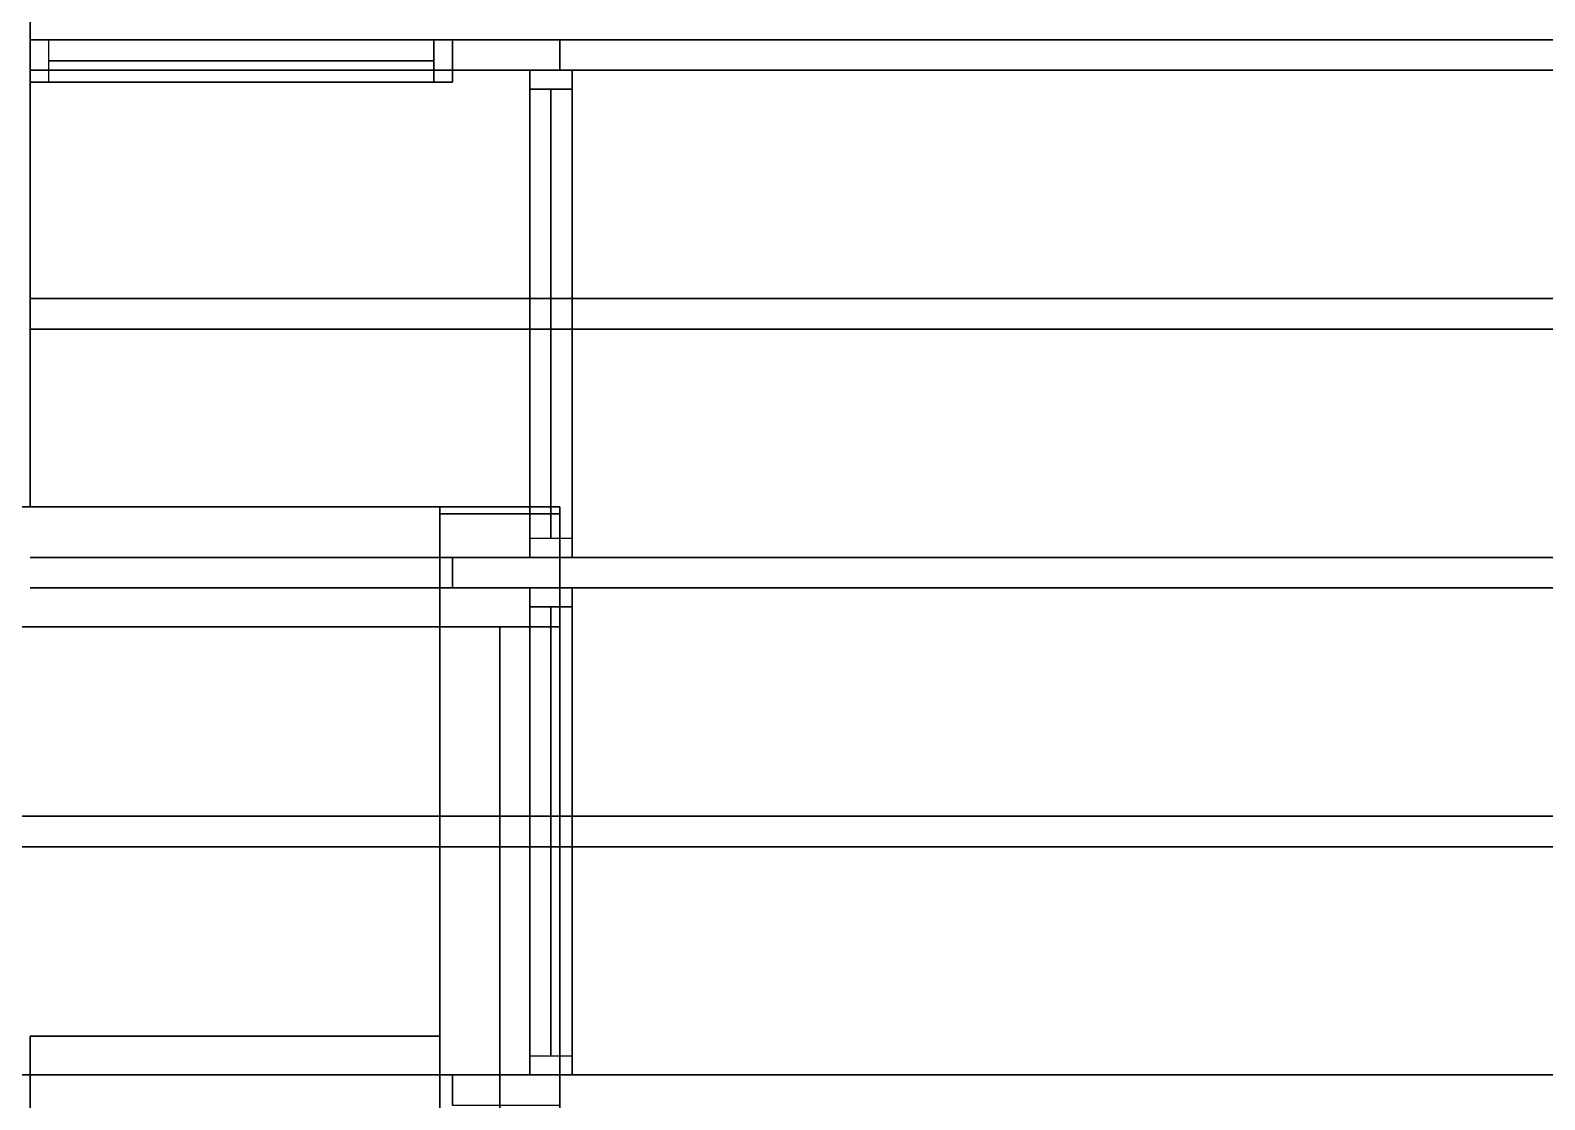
# Model space of a CAD drawing. Header units: millimetres. Extents: x 1429 to 3422, y 966 to 3043.
# Drawn here: x 2759.8 to 3081.5, y 2476.6 to 2703.9 of the extents above; entities that cross this region are included whole.
import ezdxf

# ---------------------------------------------------------------- set-up
doc = ezdxf.new("R2010")
doc.units = ezdxf.units.MM
doc.header["$MEASUREMENT"] = 0
for name, color, linetype in [('3D_BASE HORMIGON', 7, 'Continuous'), ('3D_CARPINTER_A', 7, 'Continuous'), ('3D_MURO', 1, 'Continuous'), ('3D_PILARES', 2, 'Continuous'), ('3D_PISO', 7, 'Continuous'), ('3D_PUERTAS', 33, 'Continuous'), ('3D_VIDRIO', 131, 'Continuous'), ('3D_VIGAS', 5, 'Continuous')]:
    doc.layers.add(name, color=color, linetype=linetype)

msp = doc.modelspace()

# ---------------------------------------------------------------- linework, layer by layer
at = {"layer": '3D_BASE HORMIGON'}
for p, q in [((2846.79, 2602.63, 270), (2846.79, 2602.63, 90)), ((2846.79, 2601.88, 270), (2846.79, 2601.88, 90)), ((2846.79, 2601.13, 270), (2846.79, 2601.13, 90)), ((2859.54, 2601.13, 270), (2859.54, 2601.13, 90)), ((2872.29, 2602.63, 180), (2872.29, 2602.63)), ((2872.29, 2601.13, 270), (2872.29, 2601.13, 90)), ((2846.79, 2577.13, 180), (2846.79, 2577.13, 210)), ((2872.29, 2577.13, 210), (2846.79, 2577.13, 210)), ((2872.29, 2577.13, 180), (2846.79, 2577.13, 180)), ((2846.79, 2577.13, 195), (2872.29, 2577.13, 195)), ((2859.54, 2577.13, 180), (2859.54, 2577.13, 210)), ((2872.29, 2577.13, 210), (2872.29, 2577.13, 180)), ((2872.29, 2477.88, 270), (2872.29, 2477.88, 90))]:
    msp.add_line(p, q, dxfattribs=at)
for points in [[(3422.29, 3042.63), (3422.29, 2354.63), (2872.29, 2354.63), (2872.29, 2601.13), (2846.79, 2601.13), (2846.79, 2602.63), (2534.29, 2602.63), (2534.29, 2822.63), (2734.29, 2822.63), (2734.29, 3042.63), (3422.29, 3042.63)], [(2872.29, 2602.63), (2872.29, 1914.63), (2322.29, 1914.63), (2322.29, 2161.13), (2296.79, 2161.13), (2296.79, 2162.63), (1984.29, 2162.63), (1984.29, 2382.63), (2184.29, 2382.63), (2184.29, 2602.63), (2872.29, 2602.63)], [(2872.29, 2602.63), (2184.29, 2602.63)], [(2184.29, 2602.63), (2872.29, 2602.63)], [(2184.29, 2602.63), (2872.29, 2602.63)], [(2846.79, 2602.63), (2534.29, 2602.63)], [(2534.29, 2602.63), (2846.79, 2602.63)], [(2846.79, 2602.63), (2534.29, 2602.63)], [(2846.79, 2601.13), (2846.79, 2602.63)], [(2846.79, 2602.63), (2846.79, 2601.13)], [(2846.79, 2601.13), (2846.79, 2602.63)], [(2872.29, 2601.13), (2846.79, 2601.13)], [(2846.79, 2601.13), (2872.29, 2601.13)], [(2872.29, 2601.13), (2846.79, 2601.13)], [(2872.29, 2602.63), (2872.29, 1914.63)], [(2872.29, 1914.63), (2872.29, 2602.63)], [(2872.29, 2602.63), (2872.29, 1914.63)], [(2872.29, 2354.63), (2872.29, 2601.13)], [(2872.29, 2601.13), (2872.29, 2354.63)], [(2872.29, 2354.63), (2872.29, 2601.13)], [(2846.79, 2577.13), (2846.79, 1914.63)], [(2872.29, 2577.13), (2872.29, 1914.63)]]:
    msp.add_lwpolyline(points, dxfattribs=at)
for points in [[(2846.79, 2577.13, 180), (2846.79, 2245.88, 180), (2846.79, 1914.63, 180)], [(2846.79, 1914.63, 210), (2846.79, 2245.88, 210), (2846.79, 2577.13, 210)], [(2859.54, 2577.13, 210), (2859.54, 2245.88, 210), (2859.54, 1914.63, 210)], [(2859.54, 1914.63, 180), (2859.54, 2245.88, 180), (2859.54, 2577.13, 180)], [(2872.29, 1914.63, 210), (2872.29, 2245.88, 210), (2872.29, 2577.13, 210)], [(2872.29, 2577.13, 180), (2872.29, 2245.88, 180), (2872.29, 1914.63, 180)]]:
    msp.add_open_spline(points, degree=2, dxfattribs=at)
at = {"layer": '3D_CARPINTER_A'}
for p, q in [((2865.89, 2695.38, 540), (2874.89, 2695.38, 540)), ((2874.89, 2695.38, 300), (2865.89, 2695.38, 300)), ((2865.89, 2691.38, 536), (2874.89, 2691.38, 536)), ((2874.89, 2691.38, 304), (2865.89, 2691.38, 304)), ((2874.89, 2595.88, 304), (2865.89, 2595.88, 304)), ((2874.89, 2595.88, 536), (2865.89, 2595.88, 536)), ((2874.89, 2591.88, 540), (2865.89, 2591.88, 540)), ((2874.89, 2591.88, 300), (2865.89, 2591.88, 300)), ((2865.89, 2585.38, 540), (2874.89, 2585.38, 540)), ((2874.89, 2585.38, 300), (2865.89, 2585.38, 300)), ((2865.89, 2581.38, 536), (2874.89, 2581.38, 536)), ((2874.89, 2581.38, 304), (2865.89, 2581.38, 304)), ((2874.89, 2485.88, 304), (2865.89, 2485.88, 304)), ((2874.89, 2485.88, 536), (2865.89, 2485.88, 536)), ((2874.89, 2481.88, 540), (2865.89, 2481.88, 540)), ((2874.89, 2481.88, 300), (2865.89, 2481.88, 300))]:
    msp.add_line(p, q, dxfattribs=at)
for points, degree in [([(2849.49, 2701.88, 618.13), (2814.99, 2701.88, 618.13), (2794.29, 2701.88, 618.13), (2759.79, 2701.88, 618.13)], 3), ([(2759.79, 2701.88, 540), (2794.29, 2701.88, 540), (2814.99, 2701.88, 540), (2849.49, 2701.88, 540)], 3), ([(2759.79, 2701.88, 618.13), (2759.79, 2701.88, 538.13), (2759.79, 2701.88, 620), (2759.79, 2701.88, 540)], 3), ([(2759.79, 2692.88, 618.13), (2759.79, 2695.88, 618.13), (2759.79, 2698.88, 618.13), (2759.79, 2701.88, 618.13)], 3), ([(2759.79, 2692.88, 540), (2759.79, 2695.88, 540), (2759.79, 2698.88, 540), (2759.79, 2701.88, 540)], 3), ([(2849.49, 2701.88, 540), (2814.99, 2701.88, 540), (2794.29, 2701.88, 540), (2759.79, 2701.88, 540)], 3), ([(2759.79, 2701.88, 300), (2794.29, 2701.88, 300), (2814.99, 2701.88, 300), (2849.49, 2701.88, 300)], 3), ([(2759.79, 2701.88, 540), (2759.79, 2701.88, 460), (2759.79, 2701.88, 380), (2759.79, 2701.88, 300)], 3), ([(2759.79, 2692.88, 540), (2759.79, 2695.88, 540), (2759.79, 2698.88, 540), (2759.79, 2701.88, 540)], 3), ([(2759.79, 2692.88, 300), (2759.79, 2695.88, 300), (2759.79, 2698.88, 300), (2759.79, 2701.88, 300)], 3), ([(2845.55, 2701.88, 614.26), (2814.66, 2701.88, 614.26), (2794.61, 2701.88, 614.26), (2763.73, 2701.88, 614.26)], 3), ([(2763.73, 2701.88, 543.87), (2794.61, 2701.88, 543.87), (2814.66, 2701.88, 543.87), (2845.55, 2701.88, 543.87)], 3), ([(2763.73, 2701.88, 614.26), (2763.73, 2701.88, 542.05), (2763.73, 2701.88, 616.07), (2763.73, 2701.88, 543.87)], 3), ([(2763.73, 2692.88, 543.87), (2763.73, 2695.88, 543.87), (2763.73, 2698.88, 543.87), (2763.73, 2701.88, 543.87)], 3), ([(2763.73, 2692.88, 614.26), (2763.73, 2695.88, 614.26), (2763.73, 2698.88, 614.26), (2763.73, 2701.88, 614.26)], 3), ([(2845.55, 2701.88, 536), (2814.66, 2701.88, 536), (2794.61, 2701.88, 536), (2763.73, 2701.88, 536)], 3), ([(2763.73, 2701.88, 304), (2794.61, 2701.88, 304), (2814.66, 2701.88, 304), (2845.55, 2701.88, 304)], 3), ([(2763.73, 2701.88, 536), (2763.73, 2701.88, 458.67), (2763.73, 2701.88, 381.33), (2763.73, 2701.88, 304)], 3), ([(2763.73, 2692.88, 304), (2763.73, 2695.88, 304), (2763.73, 2698.88, 304), (2763.73, 2701.88, 304)], 3), ([(2763.73, 2692.88, 536), (2763.73, 2695.88, 536), (2763.73, 2698.88, 536), (2763.73, 2701.88, 536)], 3), ([(2845.55, 2701.88, 543.87), (2845.55, 2701.88, 616.07), (2845.55, 2701.88, 542.05), (2845.55, 2701.88, 614.26)], 3), ([(2845.55, 2701.88, 614.26), (2845.55, 2698.88, 614.26), (2845.55, 2695.88, 614.26), (2845.55, 2692.88, 614.26)], 3), ([(2845.55, 2692.88, 543.87), (2845.55, 2695.88, 543.87), (2845.55, 2698.88, 543.87), (2845.55, 2701.88, 543.87)], 3), ([(2845.55, 2701.88, 304), (2845.55, 2701.88, 381.33), (2845.55, 2701.88, 458.67), (2845.55, 2701.88, 536)], 3), ([(2845.55, 2701.88, 536), (2845.55, 2698.88, 536), (2845.55, 2695.88, 536), (2845.55, 2692.88, 536)], 3), ([(2845.55, 2692.88, 304), (2845.55, 2695.88, 304), (2845.55, 2698.88, 304), (2845.55, 2701.88, 304)], 3), ([(2849.49, 2701.88, 540), (2849.49, 2701.88, 620), (2849.49, 2701.88, 538.13), (2849.49, 2701.88, 618.13)], 3), ([(2849.49, 2701.88, 618.13), (2849.49, 2698.88, 618.13), (2849.49, 2695.88, 618.13), (2849.49, 2692.88, 618.13)], 3), ([(2849.49, 2692.88, 540), (2849.49, 2695.88, 540), (2849.49, 2698.88, 540), (2849.49, 2701.88, 540)], 3), ([(2849.49, 2701.88, 300), (2849.49, 2701.88, 380), (2849.49, 2701.88, 460), (2849.49, 2701.88, 540)], 3), ([(2849.49, 2701.88, 540), (2849.49, 2698.88, 540), (2849.49, 2695.88, 540), (2849.49, 2692.88, 540)], 3), ([(2849.49, 2692.88, 300), (2849.49, 2695.88, 300), (2849.49, 2698.88, 300), (2849.49, 2701.88, 300)], 3), ([(2865.89, 2695.38, 618.13), (2865.89, 2660.88, 618.13), (2865.89, 2626.38, 618.13), (2865.89, 2591.88, 618.13)], 3), ([(2865.89, 2695.38, 540), (2865.89, 2695.38, 620), (2865.89, 2695.38, 538.13), (2865.89, 2695.38, 618.13)], 3), ([(2865.89, 2591.88, 540), (2865.89, 2626.38, 540), (2865.89, 2660.88, 540), (2865.89, 2695.38, 540)], 3), ([(2865.89, 2695.38, 618.13), (2868.89, 2695.38, 618.13), (2871.89, 2695.38, 618.13), (2874.89, 2695.38, 618.13)], 3), ([(2874.89, 2695.38, 540), (2871.89, 2695.38, 540), (2868.89, 2695.38, 540), (2865.89, 2695.38, 540)], 3), ([(2865.89, 2695.38, 540), (2865.89, 2643.63, 540), (2865.89, 2591.88, 540)], 2), ([(2865.89, 2695.38, 300), (2865.89, 2695.38, 420), (2865.89, 2695.38, 540)], 2), ([(2865.89, 2591.88, 300), (2865.89, 2643.63, 300), (2865.89, 2695.38, 300)], 2), ([(2874.89, 2695.38, 618.13), (2874.89, 2660.88, 618.13), (2874.89, 2626.38, 618.13), (2874.89, 2591.88, 618.13)], 3), ([(2874.89, 2591.88, 540), (2874.89, 2626.38, 540), (2874.89, 2660.88, 540), (2874.89, 2695.38, 540)], 3), ([(2874.89, 2695.38, 540), (2874.89, 2695.38, 620), (2874.89, 2695.38, 538.13), (2874.89, 2695.38, 618.13)], 3), ([(2874.89, 2695.38, 540), (2874.89, 2643.63, 540), (2874.89, 2591.88, 540)], 2), ([(2874.89, 2591.88, 300), (2874.89, 2643.63, 300), (2874.89, 2695.38, 300)], 2), ([(2874.89, 2695.38, 300), (2874.89, 2695.38, 420), (2874.89, 2695.38, 540)], 2), ([(2849.49, 2692.88, 618.13), (2814.99, 2692.88, 618.13), (2794.29, 2692.88, 618.13), (2759.79, 2692.88, 618.13)], 3), ([(2759.79, 2692.88, 618.13), (2759.79, 2692.88, 538.13), (2759.79, 2692.88, 620), (2759.79, 2692.88, 540)], 3), ([(2759.79, 2692.88, 540), (2794.29, 2692.88, 540), (2814.99, 2692.88, 540), (2849.49, 2692.88, 540)], 3), ([(2849.49, 2692.88, 540), (2814.99, 2692.88, 540), (2794.29, 2692.88, 540), (2759.79, 2692.88, 540)], 3), ([(2759.79, 2692.88, 540), (2759.79, 2692.88, 460), (2759.79, 2692.88, 380), (2759.79, 2692.88, 300)], 3), ([(2759.79, 2692.88, 300), (2794.29, 2692.88, 300), (2814.99, 2692.88, 300), (2849.49, 2692.88, 300)], 3), ([(2845.55, 2692.88, 543.87), (2814.66, 2692.88, 543.87), (2794.61, 2692.88, 543.87), (2763.73, 2692.88, 543.87)], 3), ([(2763.73, 2692.88, 543.87), (2763.73, 2692.88, 616.07), (2763.73, 2692.88, 542.05), (2763.73, 2692.88, 614.26)], 3), ([(2763.73, 2692.88, 614.26), (2794.61, 2692.88, 614.26), (2814.66, 2692.88, 614.26), (2845.55, 2692.88, 614.26)], 3), ([(2845.55, 2692.88, 304), (2814.66, 2692.88, 304), (2794.61, 2692.88, 304), (2763.73, 2692.88, 304)], 3), ([(2763.73, 2692.88, 304), (2763.73, 2692.88, 381.33), (2763.73, 2692.88, 458.67), (2763.73, 2692.88, 536)], 3), ([(2763.73, 2692.88, 536), (2794.61, 2692.88, 536), (2814.66, 2692.88, 536), (2845.55, 2692.88, 536)], 3), ([(2845.55, 2692.88, 614.26), (2845.55, 2692.88, 542.05), (2845.55, 2692.88, 616.07), (2845.55, 2692.88, 543.87)], 3), ([(2845.55, 2692.88, 536), (2845.55, 2692.88, 458.67), (2845.55, 2692.88, 381.33), (2845.55, 2692.88, 304)], 3), ([(2849.49, 2692.88, 540), (2849.49, 2692.88, 620), (2849.49, 2692.88, 538.13), (2849.49, 2692.88, 618.13)], 3), ([(2849.49, 2692.88, 300), (2849.49, 2692.88, 380), (2849.49, 2692.88, 460), (2849.49, 2692.88, 540)], 3), ([(2865.89, 2691.38, 614.26), (2865.89, 2659.54, 614.26), (2865.89, 2627.71, 614.26), (2865.89, 2595.88, 614.26)], 3), ([(2865.89, 2691.38, 543.87), (2865.89, 2691.38, 616.07), (2865.89, 2691.38, 542.05), (2865.89, 2691.38, 614.26)], 3), ([(2865.89, 2595.88, 543.87), (2865.89, 2627.71, 543.87), (2865.89, 2659.54, 543.87), (2865.89, 2691.38, 543.87)], 3), ([(2865.89, 2691.38, 614.26), (2868.89, 2691.38, 614.26), (2871.89, 2691.38, 614.26), (2874.89, 2691.38, 614.26)], 3), ([(2874.89, 2691.38, 543.87), (2871.89, 2691.38, 543.87), (2868.89, 2691.38, 543.87), (2865.89, 2691.38, 543.87)], 3), ([(2865.89, 2691.38, 536), (2865.89, 2643.63, 536), (2865.89, 2595.88, 536)], 2), ([(2865.89, 2691.38, 304), (2865.89, 2691.38, 420), (2865.89, 2691.38, 536)], 2), ([(2865.89, 2595.88, 304), (2865.89, 2643.63, 304), (2865.89, 2691.38, 304)], 2), ([(2874.89, 2691.38, 614.26), (2874.89, 2691.38, 542.05), (2874.89, 2691.38, 616.07), (2874.89, 2691.38, 543.87)], 3), ([(2874.89, 2691.38, 543.87), (2874.89, 2659.54, 543.87), (2874.89, 2627.71, 543.87), (2874.89, 2595.88, 543.87)], 3), ([(2874.89, 2595.88, 614.26), (2874.89, 2627.71, 614.26), (2874.89, 2659.54, 614.26), (2874.89, 2691.38, 614.26)], 3), ([(2874.89, 2691.38, 536), (2874.89, 2691.38, 420), (2874.89, 2691.38, 304)], 2), ([(2874.89, 2691.38, 304), (2874.89, 2643.63, 304), (2874.89, 2595.88, 304)], 2), ([(2874.89, 2595.88, 536), (2874.89, 2643.63, 536), (2874.89, 2691.38, 536)], 2), ([(2865.89, 2595.88, 614.26), (2865.89, 2595.88, 542.05), (2865.89, 2595.88, 616.07), (2865.89, 2595.88, 543.87)], 3), ([(2874.89, 2595.88, 543.87), (2871.89, 2595.88, 543.87), (2868.89, 2595.88, 543.87), (2865.89, 2595.88, 543.87)], 3), ([(2874.89, 2595.88, 614.26), (2871.89, 2595.88, 614.26), (2868.89, 2595.88, 614.26), (2865.89, 2595.88, 614.26)], 3), ([(2865.89, 2595.88, 536), (2865.89, 2595.88, 420), (2865.89, 2595.88, 304)], 2), ([(2874.89, 2595.88, 543.87), (2874.89, 2595.88, 616.07), (2874.89, 2595.88, 542.05), (2874.89, 2595.88, 614.26)], 3), ([(2874.89, 2595.88, 304), (2874.89, 2595.88, 420), (2874.89, 2595.88, 536)], 2), ([(2865.89, 2591.88, 618.13), (2865.89, 2591.88, 538.13), (2865.89, 2591.88, 620), (2865.89, 2591.88, 540)], 3), ([(2874.89, 2591.88, 618.13), (2871.89, 2591.88, 618.13), (2868.89, 2591.88, 618.13), (2865.89, 2591.88, 618.13)], 3), ([(2874.89, 2591.88, 540), (2871.89, 2591.88, 540), (2868.89, 2591.88, 540), (2865.89, 2591.88, 540)], 3), ([(2865.89, 2591.88, 540), (2865.89, 2591.88, 420), (2865.89, 2591.88, 300)], 2), ([(2874.89, 2591.88, 618.13), (2874.89, 2591.88, 538.13), (2874.89, 2591.88, 620), (2874.89, 2591.88, 540)], 3), ([(2874.89, 2591.88, 540), (2874.89, 2591.88, 420), (2874.89, 2591.88, 300)], 2), ([(2865.89, 2585.38, 618.13), (2865.89, 2550.88, 618.13), (2865.89, 2516.38, 618.13), (2865.89, 2481.88, 618.13)], 3), ([(2865.89, 2585.38, 540), (2865.89, 2585.38, 620), (2865.89, 2585.38, 538.13), (2865.89, 2585.38, 618.13)], 3), ([(2865.89, 2481.88, 540), (2865.89, 2516.38, 540), (2865.89, 2550.88, 540), (2865.89, 2585.38, 540)], 3), ([(2865.89, 2585.38, 618.13), (2868.89, 2585.38, 618.13), (2871.89, 2585.38, 618.13), (2874.89, 2585.38, 618.13)], 3), ([(2874.89, 2585.38, 540), (2871.89, 2585.38, 540), (2868.89, 2585.38, 540), (2865.89, 2585.38, 540)], 3), ([(2865.89, 2585.38, 540), (2865.89, 2533.63, 540), (2865.89, 2481.88, 540)], 2), ([(2865.89, 2585.38, 300), (2865.89, 2585.38, 420), (2865.89, 2585.38, 540)], 2), ([(2865.89, 2481.88, 300), (2865.89, 2533.63, 300), (2865.89, 2585.38, 300)], 2), ([(2874.89, 2585.38, 618.13), (2874.89, 2550.88, 618.13), (2874.89, 2516.38, 618.13), (2874.89, 2481.88, 618.13)], 3), ([(2874.89, 2481.88, 540), (2874.89, 2516.38, 540), (2874.89, 2550.88, 540), (2874.89, 2585.38, 540)], 3), ([(2874.89, 2585.38, 540), (2874.89, 2585.38, 620), (2874.89, 2585.38, 538.13), (2874.89, 2585.38, 618.13)], 3), ([(2874.89, 2585.38, 540), (2874.89, 2533.63, 540), (2874.89, 2481.88, 540)], 2), ([(2874.89, 2481.88, 300), (2874.89, 2533.63, 300), (2874.89, 2585.38, 300)], 2), ([(2874.89, 2585.38, 300), (2874.89, 2585.38, 420), (2874.89, 2585.38, 540)], 2), ([(2865.89, 2581.38, 614.26), (2865.89, 2549.54, 614.26), (2865.89, 2517.71, 614.26), (2865.89, 2485.88, 614.26)], 3), ([(2865.89, 2581.38, 543.87), (2865.89, 2581.38, 616.07), (2865.89, 2581.38, 542.05), (2865.89, 2581.38, 614.26)], 3), ([(2865.89, 2485.88, 543.87), (2865.89, 2517.71, 543.87), (2865.89, 2549.54, 543.87), (2865.89, 2581.38, 543.87)], 3), ([(2865.89, 2581.38, 614.26), (2868.89, 2581.38, 614.26), (2871.89, 2581.38, 614.26), (2874.89, 2581.38, 614.26)], 3), ([(2874.89, 2581.38, 543.87), (2871.89, 2581.38, 543.87), (2868.89, 2581.38, 543.87), (2865.89, 2581.38, 543.87)], 3), ([(2865.89, 2581.38, 536), (2865.89, 2533.63, 536), (2865.89, 2485.88, 536)], 2), ([(2865.89, 2581.38, 304), (2865.89, 2581.38, 420), (2865.89, 2581.38, 536)], 2), ([(2865.89, 2485.88, 304), (2865.89, 2533.63, 304), (2865.89, 2581.38, 304)], 2), ([(2874.89, 2581.38, 614.26), (2874.89, 2581.38, 542.05), (2874.89, 2581.38, 616.07), (2874.89, 2581.38, 543.87)], 3), ([(2874.89, 2581.38, 543.87), (2874.89, 2549.54, 543.87), (2874.89, 2517.71, 543.87), (2874.89, 2485.88, 543.87)], 3), ([(2874.89, 2485.88, 614.26), (2874.89, 2517.71, 614.26), (2874.89, 2549.54, 614.26), (2874.89, 2581.38, 614.26)], 3), ([(2874.89, 2581.38, 536), (2874.89, 2581.38, 420), (2874.89, 2581.38, 304)], 2), ([(2874.89, 2581.38, 304), (2874.89, 2533.63, 304), (2874.89, 2485.88, 304)], 2), ([(2874.89, 2485.88, 536), (2874.89, 2533.63, 536), (2874.89, 2581.38, 536)], 2), ([(2865.89, 2485.88, 614.26), (2865.89, 2485.88, 542.05), (2865.89, 2485.88, 616.07), (2865.89, 2485.88, 543.87)], 3), ([(2874.89, 2485.88, 543.87), (2871.89, 2485.88, 543.87), (2868.89, 2485.88, 543.87), (2865.89, 2485.88, 543.87)], 3), ([(2874.89, 2485.88, 614.26), (2871.89, 2485.88, 614.26), (2868.89, 2485.88, 614.26), (2865.89, 2485.88, 614.26)], 3), ([(2865.89, 2485.88, 536), (2865.89, 2485.88, 420), (2865.89, 2485.88, 304)], 2), ([(2874.89, 2485.88, 543.87), (2874.89, 2485.88, 616.07), (2874.89, 2485.88, 542.05), (2874.89, 2485.88, 614.26)], 3), ([(2874.89, 2485.88, 304), (2874.89, 2485.88, 420), (2874.89, 2485.88, 536)], 2), ([(2865.89, 2481.88, 618.13), (2865.89, 2481.88, 538.13), (2865.89, 2481.88, 620), (2865.89, 2481.88, 540)], 3), ([(2874.89, 2481.88, 618.13), (2871.89, 2481.88, 618.13), (2868.89, 2481.88, 618.13), (2865.89, 2481.88, 618.13)], 3), ([(2874.89, 2481.88, 540), (2871.89, 2481.88, 540), (2868.89, 2481.88, 540), (2865.89, 2481.88, 540)], 3), ([(2865.89, 2481.88, 540), (2865.89, 2481.88, 420), (2865.89, 2481.88, 300)], 2), ([(2874.89, 2481.88, 618.13), (2874.89, 2481.88, 538.13), (2874.89, 2481.88, 620), (2874.89, 2481.88, 540)], 3), ([(2874.89, 2481.88, 540), (2874.89, 2481.88, 420), (2874.89, 2481.88, 300)], 2)]:
    msp.add_open_spline(points, degree=degree, dxfattribs=at)
at = {"layer": '3D_MURO'}
for p, q in [((2846.79, 2602.63, 180), (2846.79, 2602.63, 270)), ((2872.29, 2601.13, 270), (2846.79, 2601.13, 270)), ((2846.79, 2577.13, 180), (2846.79, 2577.13, 270))]:
    msp.add_line(p, q, dxfattribs=at)
at = {"layer": '3D_MURO', "extrusion": (-0.161489, 0, 0.986875)}
msp.add_lwpolyline([(-1942.63, 1479.65), (-1694.63, 1479.65), (-1694.63, 1710.68), (-1474.63, 1710.68), (-1474.63, 2384.53), (-1914.63, 2384.53), (-1914.63, 2941.84), (-2354.63, 2941.84), (-2354.63, 3499.16), (-3042.63, 3499.16), (-3042.63, 2802.01), (-2822.63, 2802.01), (-2822.63, 2599.35), (-2602.63, 2599.35), (-2602.63, 2244.69), (-2382.63, 2244.69), (-2382.63, 2042.03), (-2162.63, 2042.03), (-2162.63, 1682.31), (-1942.63, 1682.31), (-1942.63, 1479.65)], dxfattribs=at)
at = {"layer": '3D_MURO'}
msp.add_lwpolyline([(2010.79, 2161.13), (1984.29, 2161.13), (1984.29, 2382.63), (2184.29, 2382.63), (2184.29, 2602.63), (2846.79, 2602.63), (2846.79, 2577.13), (2209.79, 2577.13), (2209.79, 2356.13), (2010.79, 2356.13), (2010.79, 2161.13)], dxfattribs=at)
for points, degree in [([(2759.79, 2602.63, 300), (2759.79, 2698.63, 300), (2759.79, 2794.63, 300)], 2), ([(2759.79, 2794.63, 645.76), (2759.79, 2730.63, 645.76), (2759.79, 2666.63, 645.76), (2759.79, 2602.63, 645.76)], 3), ([(2184.29, 2602.63, 180), (2515.54, 2602.63, 180), (2846.79, 2602.63, 180)], 2), ([(2846.79, 2602.63, 270), (2817.79, 2602.63, 270), (2788.79, 2602.63, 270), (2759.79, 2602.63, 270)], 3), ([(2846.79, 2602.63, 180), (2846.79, 2589.88, 180), (2846.79, 2577.13, 180)], 2), ([(2846.79, 2577.13, 270), (2846.79, 2585.63, 270), (2846.79, 2594.13, 270), (2846.79, 2602.63, 270)], 3), ([(2846.79, 2601.13, 270), (2846.79, 2490.63, 270), (2846.79, 2380.13, 270)], 2), ([(2846.79, 2601.13, 210), (2846.79, 2592.79, 210), (2846.79, 2584.46, 210), (2846.79, 2576.13, 210)], 3), ([(2872.29, 2601.13, 210), (2863.79, 2601.13, 210), (2855.29, 2601.13, 210), (2846.79, 2601.13, 210)], 3), ([(2846.79, 2601.13, 210), (2846.79, 2601.13, 240), (2846.79, 2601.13, 270)], 2), ([(2872.29, 2601.13, 270), (2872.29, 2601.13, 240), (2872.29, 2601.13, 210)], 2), ([(2872.29, 2380.13, 270), (2872.29, 2490.63, 270), (2872.29, 2601.13, 270)], 2), ([(2872.29, 2601.13, 210), (2872.29, 2592.79, 210), (2872.29, 2584.46, 210), (2872.29, 2576.13, 210)], 3), ([(2846.79, 2577.13, 180), (2528.29, 2577.13, 180), (2209.79, 2577.13, 180)], 2), ([(2759.79, 2577.13, 270), (2788.79, 2577.13, 270), (2817.79, 2577.13, 270), (2846.79, 2577.13, 270)], 3), ([(2846.79, 1914.63, 210), (2846.79, 2135.13, 210), (2846.79, 2355.63, 210), (2846.79, 2576.13, 210)], 3), ([(2872.29, 1914.63, 210), (2872.29, 2135.13, 210), (2872.29, 2355.63, 210), (2872.29, 2576.13, 210)], 3)]:
    msp.add_open_spline(points, degree=degree, dxfattribs=at)
at = {"layer": '3D_PILARES'}
for p, q in [((2849.49, 2701.88, 300), (2849.49, 2701.88, 615.44)), ((2872.29, 2701.88, 300), (2872.29, 2701.88, 619.17)), ((2849.49, 2695.38, 300), (2849.49, 2695.38, 615.44)), ((2872.29, 2695.38, 300), (2872.29, 2695.38, 619.17)), ((2849.49, 2591.88, 300), (2849.49, 2591.88, 615.44)), ((2872.29, 2591.88, 300), (2872.29, 2591.88, 619.17)), ((2849.49, 2585.38, 300), (2849.49, 2585.38, 615.44)), ((2872.29, 2585.38, 300), (2872.29, 2585.38, 619.17)), ((2849.49, 2481.88, 300), (2849.49, 2481.88, 615.44)), ((2872.29, 2481.88, 300), (2872.29, 2481.88, 619.17))]:
    msp.add_line(p, q, dxfattribs=at)
for points in [[(2849.49, 2701.88), (2872.29, 2701.88)], [(2849.49, 2695.38), (2849.49, 2701.88)], [(2872.29, 2701.88), (2872.29, 2695.38)], [(2872.29, 2695.38), (2849.49, 2695.38)], [(2849.49, 2591.88), (2872.29, 2591.88)], [(2849.49, 2585.38), (2849.49, 2591.88)], [(2872.29, 2591.88), (2872.29, 2585.38)], [(2872.29, 2585.38), (2849.49, 2585.38)], [(2849.49, 2481.88), (2872.29, 2481.88)], [(2849.49, 2475.38), (2849.49, 2481.88)], [(2872.29, 2481.88), (2872.29, 2475.38)]]:
    msp.add_lwpolyline(points, dxfattribs=at)
at = {"layer": '3D_PILARES', "extrusion": (-0.161489, 6.10538e-05, 0.986875)}
for points in [[(2849.49, 2701.88, 615.44), (2857.09, 2701.88, 616.69), (2864.7, 2701.88, 617.93), (2872.29, 2701.88, 619.17)], [(2849.49, 2591.88, 615.44), (2857.09, 2591.88, 616.69), (2864.7, 2591.88, 617.93), (2872.29, 2591.88, 619.17)], [(2849.49, 2481.88, 615.44), (2857.09, 2481.88, 616.69), (2864.7, 2481.88, 617.93), (2872.29, 2481.88, 619.17)]]:
    msp.add_open_spline(points, degree=3, dxfattribs=at)
at = {"layer": '3D_PILARES'}
for points in [[(2849.49, 2701.88, 615.44), (2849.49, 2699.71, 615.44), (2849.49, 2697.54, 615.44), (2849.49, 2695.38, 615.44)], [(2872.29, 2695.38, 619.17), (2872.29, 2697.54, 619.17), (2872.29, 2699.71, 619.17), (2872.29, 2701.88, 619.17)], [(2849.49, 2591.88, 615.44), (2849.49, 2589.71, 615.44), (2849.49, 2587.54, 615.44), (2849.49, 2585.38, 615.44)], [(2872.29, 2585.38, 619.17), (2872.29, 2587.54, 619.17), (2872.29, 2589.71, 619.17), (2872.29, 2591.88, 619.17)], [(2849.49, 2481.88, 615.44), (2849.49, 2479.71, 615.44), (2849.49, 2477.54, 615.44), (2849.49, 2475.38, 615.44)], [(2872.29, 2475.38, 619.17), (2872.29, 2477.54, 619.17), (2872.29, 2479.71, 619.17), (2872.29, 2481.88, 619.17)]]:
    msp.add_open_spline(points, degree=3, dxfattribs=at)
at = {"layer": '3D_PILARES', "extrusion": (-0.161489, 4.56422e-05, 0.986875)}
for points in [[(2872.29, 2695.38, 619.17), (2864.7, 2695.38, 617.93), (2857.09, 2695.38, 616.69), (2849.49, 2695.38, 615.44)], [(2872.29, 2585.38, 619.17), (2864.7, 2585.38, 617.93), (2857.09, 2585.38, 616.69), (2849.49, 2585.38, 615.44)]]:
    msp.add_open_spline(points, degree=3, dxfattribs=at)
at = {"layer": '3D_PISO'}
for p, q in [((2846.79, 2577.13, 180), (2846.79, 2577.13, 210)), ((2846.79, 2490.13, 270), (2846.79, 2490.13, 300))]:
    msp.add_line(p, q, dxfattribs=at)
msp.add_lwpolyline([(2209.79, 2577.13), (2846.79, 2577.13), (2846.79, 1914.63), (2322.29, 1914.63), (2322.29, 1940.13), (2296.79, 1940.13), (2296.79, 2136.13), (2209.79, 2136.13), (2209.79, 2161.13), (2010.79, 2161.13), (2010.79, 2356.13), (2209.79, 2356.13), (2209.79, 2577.13)], dxfattribs=at)
for points, degree in [([(2209.79, 2577.13, 180), (2528.29, 2577.13, 180), (2846.79, 2577.13, 180)], 2), ([(2846.79, 2577.13, 210), (2528.29, 2577.13, 210), (2209.79, 2577.13, 210)], 2), ([(2846.79, 2577.13, 180), (2846.79, 2245.88, 180), (2846.79, 1914.63, 180)], 2), ([(2846.79, 1914.63, 210), (2846.79, 2245.88, 210), (2846.79, 2577.13, 210)], 2), ([(2846.79, 2490.13, 270), (2803.29, 2490.13, 270), (2759.79, 2490.13, 270)], 2), ([(2759.79, 2490.13, 300), (2803.29, 2490.13, 300), (2846.79, 2490.13, 300)], 2), ([(2759.79, 2490.13, 210), (2759.79, 2480.96, 210), (2759.79, 2471.79, 210), (2759.79, 2462.63, 210)], 3), ([(2846.79, 2490.13, 210), (2817.79, 2490.13, 210), (2788.79, 2490.13, 210), (2759.79, 2490.13, 210)], 3), ([(2759.79, 2490.13, 300), (2788.79, 2490.13, 300), (2817.79, 2490.13, 300), (2846.79, 2490.13, 300)], 3), ([(2759.79, 2462.63, 300), (2759.79, 2471.79, 300), (2759.79, 2480.96, 300), (2759.79, 2490.13, 300)], 3), ([(2846.79, 2380.13, 270), (2846.79, 2435.13, 270), (2846.79, 2490.13, 270)], 2), ([(2846.79, 2490.13, 300), (2846.79, 2435.13, 300), (2846.79, 2380.13, 300)], 2), ([(2846.79, 2462.63, 210), (2846.79, 2471.79, 210), (2846.79, 2480.96, 210), (2846.79, 2490.13, 210)], 3), ([(2846.79, 2490.13, 300), (2846.79, 2480.96, 300), (2846.79, 2471.79, 300), (2846.79, 2462.63, 300)], 3)]:
    msp.add_open_spline(points, degree=degree, dxfattribs=at)
at = {"layer": '3D_PISO', "extrusion": (-0.77752, 0.628858, -3.03255e-14)}
msp.add_open_spline([(2759.79, 2490.13, 210), (2759.79, 2490.13, 210.94), (2759.79, 2490.13, 214.28), (2759.79, 2490.13, 224), (2759.79, 2490.13, 238.13), (2759.79, 2490.13, 255), (2759.79, 2490.13, 271.87), (2759.79, 2490.13, 286), (2759.79, 2490.13, 295.72), (2759.79, 2490.13, 299.06), (2759.79, 2490.13, 300)], degree=3, dxfattribs=at)
at = {"layer": '3D_PISO', "extrusion": (-0.777622, 0.628733, -7.92182e-14)}
msp.add_open_spline([(2846.79, 2490.13, 210), (2846.79, 2490.13, 210.94), (2846.79, 2490.13, 214.28), (2846.79, 2490.13, 224), (2846.79, 2490.13, 238.13), (2846.79, 2490.13, 255), (2846.79, 2490.13, 271.87), (2846.79, 2490.13, 286), (2846.79, 2490.13, 295.72), (2846.79, 2490.13, 299.06), (2846.79, 2490.13, 300)], degree=3, dxfattribs=at)
at = {"layer": '3D_PUERTAS'}
msp.add_lwpolyline([(2849.49, 2481.88), (2872.29, 2481.88), (2872.29, 2475.38), (2849.49, 2475.38), (2849.49, 2481.88)], dxfattribs=at)
at = {"layer": '3D_VIDRIO'}
for points, degree in [([(2763.73, 2697.38, 543.87), (2794.61, 2697.38, 543.87), (2814.66, 2697.38, 543.87), (2845.55, 2697.38, 543.87)], 3), ([(2845.55, 2697.38, 614.26), (2814.66, 2697.38, 614.26), (2794.61, 2697.38, 614.26), (2763.73, 2697.38, 614.26)], 3), ([(2763.73, 2697.38, 614.26), (2763.73, 2697.38, 542.05), (2763.73, 2697.38, 616.07), (2763.73, 2697.38, 543.87)], 3), ([(2763.73, 2697.38, 304), (2794.61, 2697.38, 304), (2814.66, 2697.38, 304), (2845.55, 2697.38, 304)], 3), ([(2845.55, 2697.38, 536), (2814.66, 2697.38, 536), (2794.61, 2697.38, 536), (2763.73, 2697.38, 536)], 3), ([(2763.73, 2697.38, 536), (2763.73, 2697.38, 458.67), (2763.73, 2697.38, 381.33), (2763.73, 2697.38, 304)], 3), ([(2845.55, 2697.38, 543.87), (2845.55, 2697.38, 616.07), (2845.55, 2697.38, 542.05), (2845.55, 2697.38, 614.26)], 3), ([(2845.55, 2697.38, 304), (2845.55, 2697.38, 381.33), (2845.55, 2697.38, 458.67), (2845.55, 2697.38, 536)], 3), ([(2870.39, 2595.88, 543.87), (2870.39, 2627.71, 543.87), (2870.39, 2659.54, 543.87), (2870.39, 2691.38, 543.87)], 3), ([(2870.39, 2691.38, 543.87), (2870.39, 2691.38, 616.07), (2870.39, 2691.38, 542.05), (2870.39, 2691.38, 614.26)], 3), ([(2870.39, 2691.38, 614.26), (2870.39, 2659.54, 614.26), (2870.39, 2627.71, 614.26), (2870.39, 2595.88, 614.26)], 3), ([(2870.39, 2595.88, 304), (2870.39, 2643.63, 304), (2870.39, 2691.38, 304)], 2), ([(2870.39, 2691.38, 304), (2870.39, 2691.38, 420), (2870.39, 2691.38, 536)], 2), ([(2870.39, 2691.38, 536), (2870.39, 2643.63, 536), (2870.39, 2595.88, 536)], 2), ([(2870.39, 2595.88, 614.26), (2870.39, 2595.88, 542.05), (2870.39, 2595.88, 616.07), (2870.39, 2595.88, 543.87)], 3), ([(2870.39, 2595.88, 536), (2870.39, 2595.88, 420), (2870.39, 2595.88, 304)], 2), ([(2870.39, 2485.88, 543.87), (2870.39, 2517.71, 543.87), (2870.39, 2549.54, 543.87), (2870.39, 2581.38, 543.87)], 3), ([(2870.39, 2581.38, 543.87), (2870.39, 2581.38, 616.07), (2870.39, 2581.38, 542.05), (2870.39, 2581.38, 614.26)], 3), ([(2870.39, 2581.38, 614.26), (2870.39, 2549.54, 614.26), (2870.39, 2517.71, 614.26), (2870.39, 2485.88, 614.26)], 3), ([(2870.39, 2485.88, 304), (2870.39, 2533.63, 304), (2870.39, 2581.38, 304)], 2), ([(2870.39, 2581.38, 304), (2870.39, 2581.38, 420), (2870.39, 2581.38, 536)], 2), ([(2870.39, 2581.38, 536), (2870.39, 2533.63, 536), (2870.39, 2485.88, 536)], 2), ([(2870.39, 2485.88, 614.26), (2870.39, 2485.88, 542.05), (2870.39, 2485.88, 616.07), (2870.39, 2485.88, 543.87)], 3), ([(2870.39, 2485.88, 536), (2870.39, 2485.88, 420), (2870.39, 2485.88, 304)], 2)]:
    msp.add_open_spline(points, degree=degree, dxfattribs=at)
at = {"layer": '3D_VIGAS', "extrusion": (-0.161489, -0.000552376, 0.986874)}
for points in [[(3396.79, 2701.88, 750), (3346.2, 2701.88, 741.72), (3215.72, 2701.88, 720.37), (2987.13, 2701.88, 682.97), (2849.64, 2701.88, 660.47), (2773.85, 2701.88, 648.07), (2759.79, 2701.88, 645.76)], [(3396.79, 2646.88, 750), (3346.2, 2646.88, 741.72), (3215.72, 2646.88, 720.37), (2987.13, 2646.88, 682.97), (2849.64, 2646.88, 660.47), (2773.85, 2646.88, 648.07), (2759.79, 2646.88, 645.76)]]:
    msp.add_open_spline(points, degree=3, knots=[1249.646178, 1249.646178, 1249.646178, 1249.646178, 1403.41445, 1480.298587, 1557.182723, 1574.743766, 1574.743766, 1574.743766, 1574.743766], dxfattribs=at)
at = {"layer": '3D_VIGAS'}
for points in [[(2759.79, 2701.88, 645.76), (2759.79, 2699.71, 645.76), (2759.79, 2697.54, 645.76), (2759.79, 2695.38, 645.76)], [(2759.79, 2695.38, 600.76), (2759.79, 2697.54, 600.76), (2759.79, 2699.71, 600.76), (2759.79, 2701.88, 600.76)], [(2759.79, 2646.88, 645.76), (2759.79, 2644.71, 645.76), (2759.79, 2642.54, 645.76), (2759.79, 2640.38, 645.76)], [(2759.79, 2640.38, 600.76), (2759.79, 2642.54, 600.76), (2759.79, 2644.71, 600.76), (2759.79, 2646.88, 600.76)]]:
    msp.add_open_spline(points, degree=3, dxfattribs=at)
at = {"layer": '3D_VIGAS', "extrusion": (-0.00067792, 1, -3.18323e-13)}
for points in [[(2759.79, 2701.88, 600.76), (2759.79, 2701.88, 615.76), (2759.79, 2701.88, 630.76), (2759.79, 2701.88, 645.76)], [(2759.79, 2646.88, 600.76), (2759.79, 2646.88, 615.76), (2759.79, 2646.88, 630.76), (2759.79, 2646.88, 645.76)]]:
    msp.add_open_spline(points, degree=3, dxfattribs=at)
at = {"layer": '3D_VIGAS'}
for points, knots in [([(2759.79, 2701.88, 600.76), (2770.41, 2701.88, 602.5), (2842.7, 2701.88, 614.33), (2977.18, 2701.88, 636.34), (3208.27, 2701.88, 674.15), (3342.56, 2701.88, 696.13), (3396.54, 2701.88, 704.96)], [915.829863, 915.829863, 915.829863, 915.829863, 929.109634, 1005.99377, 1082.877906, 1236.646178, 1236.646178, 1236.646178, 1236.646178]), ([(3396.54, 2695.38, 704.96), (3342.56, 2695.38, 696.13), (3208.27, 2695.38, 674.15), (2977.18, 2695.38, 636.34), (2842.7, 2695.38, 614.33), (2770.41, 2695.38, 602.5), (2759.79, 2695.38, 600.76)], [0, 0, 0, 0, 153.768272, 230.652408, 307.536545, 320.816316, 320.816316, 320.816316, 320.816316]), ([(2759.79, 2695.38, 645.76), (2773.85, 2695.38, 648.07), (2849.64, 2695.38, 660.47), (2987.13, 2695.38, 682.97), (3215.72, 2695.38, 720.37), (3346.2, 2695.38, 741.72), (3396.79, 2695.38, 750)], [2161.194768, 2161.194768, 2161.194768, 2161.194768, 2178.755812, 2255.639948, 2332.524084, 2486.292356, 2486.292356, 2486.292356, 2486.292356]), ([(2759.79, 2646.88, 600.76), (2770.41, 2646.88, 602.5), (2842.7, 2646.88, 614.33), (2977.18, 2646.88, 636.34), (3208.27, 2646.88, 674.15), (3342.56, 2646.88, 696.13), (3396.54, 2646.88, 704.96)], [915.829863, 915.829863, 915.829863, 915.829863, 929.109634, 1005.99377, 1082.877906, 1236.646178, 1236.646178, 1236.646178, 1236.646178]), ([(3396.54, 2640.38, 704.96), (3342.56, 2640.38, 696.13), (3208.27, 2640.38, 674.15), (2977.18, 2640.38, 636.34), (2842.7, 2640.38, 614.33), (2770.41, 2640.38, 602.5), (2759.79, 2640.38, 600.76)], [0, 0, 0, 0, 153.768272, 230.652408, 307.536545, 320.816316, 320.816316, 320.816316, 320.816316]), ([(2759.79, 2640.38, 645.76), (2773.85, 2640.38, 648.07), (2849.64, 2640.38, 660.47), (2987.13, 2640.38, 682.97), (3215.72, 2640.38, 720.37), (3346.2, 2640.38, 741.72), (3396.79, 2640.38, 750)], [2161.194768, 2161.194768, 2161.194768, 2161.194768, 2178.755812, 2255.639948, 2332.524084, 2486.292356, 2486.292356, 2486.292356, 2486.292356]), ([(2759.79, 2591.88, 600.76), (2770.41, 2591.88, 602.5), (2842.7, 2591.88, 614.33), (2977.18, 2591.88, 636.34), (3208.27, 2591.88, 674.15), (3342.56, 2591.88, 696.13), (3396.54, 2591.88, 704.96)], [915.829863, 915.829863, 915.829863, 915.829863, 929.109634, 1005.99377, 1082.877906, 1236.646178, 1236.646178, 1236.646178, 1236.646178]), ([(3396.54, 2585.38, 704.96), (3342.56, 2585.38, 696.13), (3208.27, 2585.38, 674.15), (2977.18, 2585.38, 636.34), (2842.7, 2585.38, 614.33), (2770.41, 2585.38, 602.5), (2759.79, 2585.38, 600.76)], [0, 0, 0, 0, 153.768272, 230.652408, 307.536545, 320.816316, 320.816316, 320.816316, 320.816316]), ([(2759.79, 2585.38, 645.76), (2773.85, 2585.38, 648.07), (2849.64, 2585.38, 660.47), (2987.13, 2585.38, 682.97), (3215.72, 2585.38, 720.37), (3346.2, 2585.38, 741.72), (3396.79, 2585.38, 750)], [2161.194768, 2161.194768, 2161.194768, 2161.194768, 2178.755812, 2255.639948, 2332.524084, 2486.292356, 2486.292356, 2486.292356, 2486.292356]), ([(3396.79, 2536.88, 750), (3346.2, 2536.88, 741.72), (3215.72, 2536.88, 720.37), (2987.13, 2536.88, 682.97), (2802.04, 2536.88, 652.68), (2647.79, 2536.88, 627.44), (2531.22, 2536.88, 608.36), (2448.91, 2536.88, 594.89), (2386.01, 2536.88, 584.6), (2339.96, 2536.88, 577.06), (2307.76, 2536.88, 571.8), (2283.07, 2536.88, 567.76), (2264.7, 2536.88, 564.75), (2251.64, 2536.88, 562.61), (2239.33, 2536.88, 560.6), (2227.79, 2536.88, 558.71), (2218.84, 2536.88, 557.25), (2212.1, 2536.88, 556.14), (2208.87, 2536.88, 555.61), (2207.29, 2536.88, 555.35)], [1249.646178, 1249.646178, 1249.646178, 1249.646178, 1403.41445, 1480.298587, 1557.182723, 1634.066859, 1672.508927, 1710.950995, 1749.393063, 1768.614097, 1787.835131, 1807.056165, 1816.666682, 1826.277199, 1835.887716, 1845.498233, 1855.10875, 1859.914009, 1864.719267, 1864.719267, 1864.719267, 1864.719267]), ([(2207.29, 2536.88, 510.35), (2208.87, 2536.88, 510.61), (2212.03, 2536.88, 511.13), (2218.34, 2536.88, 512.16), (2226.77, 2536.88, 513.54), (2237.7, 2536.88, 515.33), (2249.43, 2536.88, 517.25), (2261.93, 2536.88, 519.3), (2279.58, 2536.88, 522.18), (2303.42, 2536.88, 526.09), (2334.67, 2536.88, 531.2), (2379.57, 2536.88, 538.55), (2441.24, 2536.88, 548.64), (2522.39, 2536.88, 561.92), (2637.84, 2536.88, 580.81), (2791.5, 2536.88, 605.95), (2977.18, 2536.88, 636.34), (3208.27, 2536.88, 674.15), (3342.56, 2536.88, 696.13), (3396.54, 2536.88, 704.96)], [621.573089, 621.573089, 621.573089, 621.573089, 626.378348, 631.183606, 640.794123, 650.40464, 660.015157, 669.625674, 679.236191, 698.457225, 717.678259, 736.899293, 775.341361, 813.783429, 852.225497, 929.109634, 1005.99377, 1082.877906, 1236.646178, 1236.646178, 1236.646178, 1236.646178]), ([(2207.29, 2530.38, 555.35), (2208.87, 2530.38, 555.61), (2212.1, 2530.38, 556.14), (2218.84, 2530.38, 557.25), (2227.79, 2530.38, 558.71), (2239.33, 2530.38, 560.6), (2251.64, 2530.38, 562.61), (2264.7, 2530.38, 564.75), (2283.07, 2530.38, 567.76), (2307.76, 2530.38, 571.8), (2339.96, 2530.38, 577.06), (2386.01, 2530.38, 584.6), (2448.91, 2530.38, 594.89), (2531.22, 2530.38, 608.36), (2647.79, 2530.38, 627.44), (2802.04, 2530.38, 652.68), (2987.13, 2530.38, 682.97), (3215.72, 2530.38, 720.37), (3346.2, 2530.38, 741.72), (3396.79, 2530.38, 750)], [1871.219267, 1871.219267, 1871.219267, 1871.219267, 1876.024526, 1880.829784, 1890.440301, 1900.050818, 1909.661335, 1919.271852, 1928.882369, 1948.103403, 1967.324437, 1986.545471, 2024.987539, 2063.429608, 2101.871676, 2178.755812, 2255.639948, 2332.524084, 2486.292356, 2486.292356, 2486.292356, 2486.292356]), ([(3396.54, 2530.38, 704.96), (3342.56, 2530.38, 696.13), (3208.27, 2530.38, 674.15), (2977.18, 2530.38, 636.34), (2791.5, 2530.38, 605.95), (2637.84, 2530.38, 580.81), (2522.39, 2530.38, 561.92), (2441.24, 2530.38, 548.64), (2379.57, 2530.38, 538.55), (2334.67, 2530.38, 531.2), (2303.42, 2530.38, 526.09), (2279.58, 2530.38, 522.18), (2261.93, 2530.38, 519.3), (2249.43, 2530.38, 517.25), (2237.7, 2530.38, 515.33), (2226.77, 2530.38, 513.54), (2218.34, 2530.38, 512.16), (2212.03, 2530.38, 511.13), (2208.87, 2530.38, 510.61), (2207.29, 2530.38, 510.35)], [0, 0, 0, 0, 153.768272, 230.652408, 307.536545, 384.420681, 422.862749, 461.304817, 499.746885, 518.967919, 538.188953, 557.409987, 567.020504, 576.631021, 586.241538, 595.852055, 605.462572, 610.267831, 615.073089, 615.073089, 615.073089, 615.073089]), ([(3396.79, 2481.88, 750), (3346.2, 2481.88, 741.72), (3215.72, 2481.88, 720.37), (2987.13, 2481.88, 682.97), (2802.04, 2481.88, 652.68), (2647.79, 2481.88, 627.44), (2531.22, 2481.88, 608.36), (2448.91, 2481.88, 594.89), (2386.01, 2481.88, 584.6), (2339.96, 2481.88, 577.06), (2307.76, 2481.88, 571.8), (2283.07, 2481.88, 567.76), (2264.7, 2481.88, 564.75), (2251.64, 2481.88, 562.61), (2239.33, 2481.88, 560.6), (2227.79, 2481.88, 558.71), (2218.84, 2481.88, 557.25), (2212.1, 2481.88, 556.14), (2208.87, 2481.88, 555.61), (2207.29, 2481.88, 555.35)], [1249.646178, 1249.646178, 1249.646178, 1249.646178, 1403.41445, 1480.298587, 1557.182723, 1634.066859, 1672.508927, 1710.950995, 1749.393063, 1768.614097, 1787.835131, 1807.056165, 1816.666682, 1826.277199, 1835.887716, 1845.498233, 1855.10875, 1859.914009, 1864.719267, 1864.719267, 1864.719267, 1864.719267]), ([(2207.29, 2481.88, 510.35), (2208.87, 2481.88, 510.61), (2212.03, 2481.88, 511.13), (2218.34, 2481.88, 512.16), (2226.77, 2481.88, 513.54), (2237.7, 2481.88, 515.33), (2249.43, 2481.88, 517.25), (2261.93, 2481.88, 519.3), (2279.58, 2481.88, 522.18), (2303.42, 2481.88, 526.09), (2334.67, 2481.88, 531.2), (2379.57, 2481.88, 538.55), (2441.24, 2481.88, 548.64), (2522.39, 2481.88, 561.92), (2637.84, 2481.88, 580.81), (2791.5, 2481.88, 605.95), (2977.18, 2481.88, 636.34), (3208.27, 2481.88, 674.15), (3342.56, 2481.88, 696.13), (3396.54, 2481.88, 704.96)], [621.573089, 621.573089, 621.573089, 621.573089, 626.378348, 631.183606, 640.794123, 650.40464, 660.015157, 669.625674, 679.236191, 698.457225, 717.678259, 736.899293, 775.341361, 813.783429, 852.225497, 929.109634, 1005.99377, 1082.877906, 1236.646178, 1236.646178, 1236.646178, 1236.646178])]:
    msp.add_open_spline(points, degree=3, knots=knots, dxfattribs=at)
at = {"layer": '3D_VIGAS', "extrusion": (-0.00113, 0.999999, -7.58084e-14)}
for points in [[(2759.79, 2695.38, 645.76), (2759.79, 2695.38, 630.76), (2759.79, 2695.38, 615.76), (2759.79, 2695.38, 600.76)], [(2759.79, 2640.38, 645.76), (2759.79, 2640.38, 630.76), (2759.79, 2640.38, 615.76), (2759.79, 2640.38, 600.76)]]:
    msp.add_open_spline(points, degree=3, dxfattribs=at)
at = {"layer": '3D_VIGAS', "extrusion": (-0.161488, -0.001457, 0.986874)}
msp.add_open_spline([(3396.79, 2591.88, 750), (3346.2, 2591.88, 741.72), (3215.72, 2591.88, 720.37), (2987.13, 2591.88, 682.97), (2849.64, 2591.88, 660.47), (2773.85, 2591.88, 648.07), (2759.79, 2591.88, 645.76)], degree=3, knots=[1249.646178, 1249.646178, 1249.646178, 1249.646178, 1403.41445, 1480.298587, 1557.182723, 1574.743766, 1574.743766, 1574.743766, 1574.743766], dxfattribs=at)

doc.saveas('drawing.dxf')
